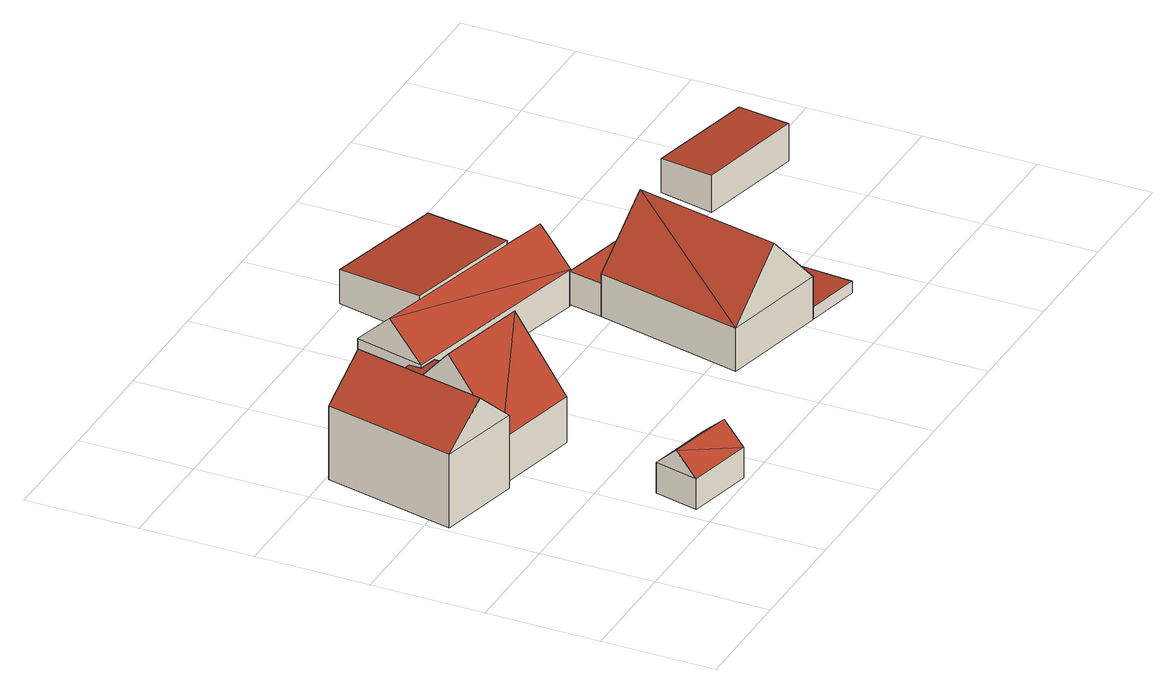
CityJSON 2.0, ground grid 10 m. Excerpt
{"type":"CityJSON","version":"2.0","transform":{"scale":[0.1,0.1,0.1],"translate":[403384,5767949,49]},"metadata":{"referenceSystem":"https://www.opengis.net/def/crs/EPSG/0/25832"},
"CityObjects":{
"building1":{"type":"Building","attributes":{"Gemeindeschluessel":"05515000","Geometrietyp2DReferenz":"3000","function":"31001_1000","roofType":"5000","measuredHeight":10.1},"address":[{"country":"Germany","locality":"Münster","thoroughfareNumber":"48","thoroughfareName":"Wiethölterdamm"}],"geometry":[{"type":"Solid","lod":"2","boundaries":[[[[0,1,2,3]],[[4,5,1,0]],[[6,7,5,4]],[[8,9,7,6]],[[10,11,9,8]],[[3,2,11,10]],[[12,0,3,13]],[[10,8,6,4,12]],[[12,13,10]],[[12,4,0]],[[13,3,10]],[[1,5,7,9,11,2]]]],"semantics":{"surfaces":[{"type":"WallSurface"},{"type":"RoofSurface"},{"type":"GroundSurface"}],"values":[[0,0,0,0,0,0,1,1,1,0,0,2]]}}]},
"building2":{"type":"Building","attributes":{"Gemeindeschluessel":"05515000","Geometrietyp2DReferenz":"3000","function":"31001_2700","roofType":"3100","measuredHeight":4.56},"geometry":[{"type":"Solid","lod":"2","boundaries":[[[[14,15,16,17]],[[18,19,15,14]],[[20,21,19,18]],[[17,16,21,20]],[[14,22,18]],[[20,23,17]],[[17,23,22]],[[22,14,17]],[[23,20,18]],[[18,22,23]],[[15,19,21,16]]]],"semantics":{"surfaces":[{"type":"WallSurface"},{"type":"RoofSurface"},{"type":"GroundSurface"}],"values":[[0,0,0,0,0,0,1,1,1,1,2]]}}]},
"building3":{"type":"Building","attributes":{"Gemeindeschluessel":"05515000","Geometrietyp2DReferenz":"3000","function":"31001_2700","roofType":"3100","measuredHeight":10.09},"geometry":[{"type":"Solid","lod":"2","boundaries":[[[[24,25,7,26]],[[27,28,25,24]],[[29,9,28,27]],[[26,7,9,29]],[[24,30,27]],[[29,31,26]],[[31,30,24]],[[24,26,31]],[[30,31,29]],[[29,27,30]],[[25,28,9,7]]]],"semantics":{"surfaces":[{"type":"WallSurface"},{"type":"RoofSurface"},{"type":"GroundSurface"}],"values":[[0,0,0,0,0,0,1,1,1,1,2]]}}]},
"building4":{"type":"Building","attributes":{"Gemeindeschluessel":"05515000","Geometrietyp2DReferenz":"3000","function":"51009_1610","roofType":"2100","measuredHeight":3.16},"geometry":[{"type":"Solid","lod":"2","boundaries":[[[[32,33,34,35]],[[36,37,33,32]],[[38,39,37,36]],[[32,35,40,41,42,38,36]],[[43,44,45,34,33,37,39]],[[42,43,39,38]],[[41,44,43,42]],[[40,45,44,41]],[[35,34,45,40]]]],"semantics":{"surfaces":[{"type":"WallSurface"},{"type":"RoofSurface"},{"type":"GroundSurface"}],"values":[[0,0,0,1,2,0,0,0,0]]}}]},
"building5":{"type":"Building","attributes":{"Gemeindeschluessel":"05515000","Geometrietyp2DReferenz":"3000","function":"31001_2700","roofType":"5000","measuredHeight":6.29},"geometry":[{"type":"Solid","lod":"2","boundaries":[[[[46,47,48,49]],[[50,51,52,53]],[[51,49,52]],[[46,54,47]],[[55,56,57,58,59,60,61,62]],[[49,55,62,52]],[[48,56,55,49]],[[47,57,56,48]],[[54,58,57,47]],[[63,59,58,54]],[[64,60,59,63]],[[53,61,60,64]],[[52,62,61,53]],[[50,53,64,63,54]],[[54,46,50]],[[49,51,50,46]]]],"semantics":{"surfaces":[{"type":"RoofSurface"},{"type":"WallSurface"},{"type":"GroundSurface"}],"values":[[0,1,1,1,2,1,1,1,1,1,1,1,1,0,0,0]]}}]},
"building6":{"type":"Building","attributes":{"Gemeindeschluessel":"05515000","Geometrietyp2DReferenz":"3000","function":"31001_1000","roofType":"3100","measuredHeight":9.37},"address":[{"country":"Germany","locality":"Münster","thoroughfareNumber":"48a","thoroughfareName":"Wiethölterdamm"}],"geometry":[{"type":"Solid","lod":"2","boundaries":[[[[65,66,67,68]],[[69,70,66,65]],[[71,72,70,69]],[[68,67,72,71]],[[65,73,69]],[[71,74,68]],[[68,74,73]],[[73,65,68]],[[74,71,69]],[[69,73,74]],[[66,70,72,67]]]],"semantics":{"surfaces":[{"type":"WallSurface"},{"type":"RoofSurface"},{"type":"GroundSurface"}],"values":[[0,0,0,0,0,0,1,1,1,1,2]]}}]},
"building7":{"type":"Building","attributes":{"Gemeindeschluessel":"05515000","Geometrietyp2DReferenz":"3000","function":"31001_2700","roofType":"2100","measuredHeight":3.66},"geometry":[{"type":"Solid","lod":"2","boundaries":[[[[75,60,76,77]],[[78,59,60,75]],[[79,80,59,78]],[[77,76,80,79]],[[78,75,77,79]],[[60,59,80,76]]]],"semantics":{"surfaces":[{"type":"WallSurface"},{"type":"RoofSurface"},{"type":"GroundSurface"}],"values":[[0,0,0,0,1,2]]}}]},
"building8":{"type":"Building","attributes":{"Gemeindeschluessel":"05515000","Geometrietyp2DReferenz":"3000","function":"31001_2460","roofType":"1000","measuredHeight":3.04},"geometry":[{"type":"Solid","lod":"2","boundaries":[[[[81,82,72,83]],[[84,85,82,81]],[[86,87,85,84]],[[88,67,87,86]],[[83,72,67,88]],[[86,84,81,83,88]],[[82,85,87,67,72]]]],"semantics":{"surfaces":[{"type":"WallSurface"},{"type":"RoofSurface"},{"type":"GroundSurface"}],"values":[[0,0,0,0,0,1,2]]}}]},
"building9":{"type":"Building","attributes":{"Gemeindeschluessel":"05515000","Geometrietyp2DReferenz":"3000","function":"51009_1610","roofType":"2100","measuredHeight":1.08},"geometry":[{"type":"Solid","lod":"2","boundaries":[[[[89,90,66,91]],[[92,93,90,89]],[[94,95,93,92]],[[91,66,95,94]],[[92,89,91,94]],[[90,93,95,66]]]],"semantics":{"surfaces":[{"type":"WallSurface"},{"type":"RoofSurface"},{"type":"GroundSurface"}],"values":[[0,0,0,0,1,2]]}}]},
"building10":{"type":"Building","attributes":{"Gemeindeschluessel":"05515000","Geometrietyp2DReferenz":"3000","function":"31001_2700","roofType":"2100","measuredHeight":3.42},"geometry":[{"type":"Solid","lod":"2","boundaries":[[[[96,97,98,99]],[[100,101,97,96]],[[102,103,101,100]],[[99,98,103,102]],[[100,96,99,102]],[[97,101,103,98]]]],"semantics":{"surfaces":[{"type":"WallSurface"},{"type":"RoofSurface"},{"type":"GroundSurface"}],"values":[[0,0,0,0,1,2]]}}]}
},
"vertices":[
[30,297,70],[30,297,3],[4,180,3],[4,180,70],[104,280,70],[104,280,3],[102,273,70],[102,273,3],[79,170,70],[79,170,3],[78,163,70],[78,163,3],[67,289,104],[41,171,104],
[112,17,31],[112,17,3],[171,4,3],[171,4,31],[121,56,31],[121,56,3],[180,43,31],[180,43,3],[117,37,49],[176,23,49],
[183,255,45],[183,255,3],[102,273,45],[160,152,45],[160,152,3],[79,170,45],[172,203,104],[91,222,104],
[186,279,32],[186,279,4],[170,283,4],[170,283,32],[181,255,35],[181,255,4],[102,273,35],[102,273,4],[173,295,30],[110,309,30],[104,280,34],[104,280,4],[110,309,4],[173,295,4],
[178,314,65],[170,283,35],[349,239,35],[351,239,35],[358,269,65],[357,263,59],[357,263,35],[365,300,35],[185,345,35],[351,239,2],[349,239,2],[170,283,2],[185,345,2],[258,326,2],[363,300,2],[365,300,2],[357,263,2],[258,326,35],[363,300,35],
[410,57,43],[410,57,4],[440,187,4],[440,187,43],[313,78,43],[313,78,4],[343,209,43],[343,209,4],[362,68,97],[391,198,97],
[363,300,39],[383,378,2],[383,378,33],[258,326,39],[276,404,33],[276,404,2],
[349,239,34],[349,239,4],[343,209,34],[351,239,34],[351,239,4],[446,217,34],[446,217,4],[440,187,34],
[429,140,7],[429,140,4],[410,57,15],[477,129,7],[477,129,4],[459,46,15],[459,46,4],
[619,177,38],[619,177,4],[630,225,4],[630,225,35],[522,198,38],[522,198,4],[533,247,35],[533,247,4]
]}
